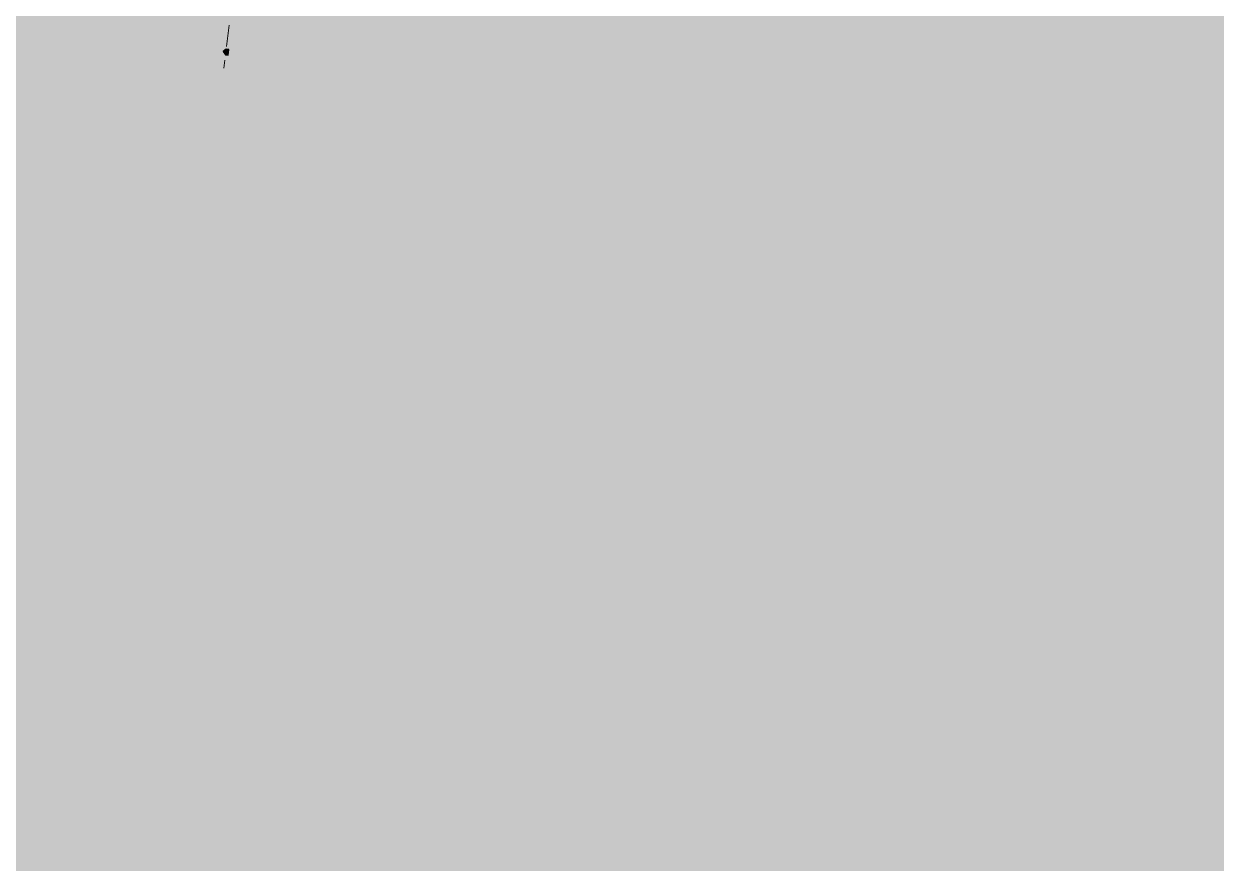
# Model space of a CAD drawing. Header units: metres. Extents: x -4 to 509425, y 7549 to 4732445.
# Drawn here: x 476053.795 to 476057.508, y 4719723.81 to 4719726.423 of the extents above; entities that cross this region are included whole.
import ezdxf

# ---------------------------------------------------------------- set-up
doc = ezdxf.new("R2010")
doc.units = ezdxf.units.M
doc.header["$LTSCALE"] = 0.01
doc.header["$MEASUREMENT"] = 0
doc.layers.get('0').update_dxf_attribs({"lineweight": 0})
doc.layers.add('_SUBESTACIÓN', color=1, linetype='Continuous')
doc.layers.add('SUBESTACION LA VID', color=253, linetype='Continuous')

# ---------------------------------------------------------------- blocks, each defined once
blk = doc.blocks.new('A$Cfff6051d')
at = {"layer": 'SUBESTACION LA VID', "transparency": 33554687}
h = blk.add_hatch(color=256, dxfattribs=at)
h.dxf.hatch_style = 2
h.paths.add_polyline_path([(476054.4323, 4719726.3339), (476054.4333, 4719726.3423), (476054.4249, 4719726.3433), (476054.4155, 4719726.336), (476054.4228, 4719726.3265), (476054.4312, 4719726.3255)])
h = blk.add_hatch(color=256, dxfattribs=at)
h.dxf.hatch_style = 2
h.paths.add_polyline_path([(476054.4323, 4719726.3339), (476054.4333, 4719726.3423), (476054.4249, 4719726.3433), (476054.4155, 4719726.336), (476054.4228, 4719726.3265), (476054.4312, 4719726.3255)])
at = {"layer": 'SUBESTACION LA VID', "lineweight": 15}
for p, q in [((476054.4344, 4719726.4189), (476054.426, 4719726.3517)), ((476054.4344, 4719726.4189), (476054.426, 4719726.3517)), ((476054.4291, 4719726.3769), (476054.4344, 4719726.4189)), ((476054.4291, 4719726.3769), (476054.4344, 4719726.4189)), ((476054.4291, 4719726.3769), (476054.4344, 4719726.4189)), ((476054.4291, 4719726.3769), (476054.4344, 4719726.4189)), ((476054.4207, 4719726.3097), (476054.4175, 4719726.2845)), ((476054.4207, 4719726.3097), (476054.4175, 4719726.2845))]:
    blk.add_line(p, q, dxfattribs=at)
at = {"layer": 'SUBESTACION LA VID'}
blk.add_lwpolyline([(476054.4323, 4719726.3339), (476054.4333, 4719726.3423), (476054.4249, 4719726.3433), (476054.4155, 4719726.336), (476054.4228, 4719726.3265), (476054.4312, 4719726.3255)], close=True, dxfattribs=at)
blk.add_lwpolyline([(476054.4323, 4719726.3339), (476054.4333, 4719726.3423), (476054.4249, 4719726.3433), (476054.4155, 4719726.336), (476054.4228, 4719726.3265), (476054.4312, 4719726.3255)], close=True, dxfattribs=at)
at = {"layer": 'SUBESTACION LA VID', "lineweight": 0}
blk.add_lwpolyline([(476054.4323, 4719726.3339), (476054.4333, 4719726.3423), (476054.4249, 4719726.3433), (476054.4155, 4719726.336), (476054.4228, 4719726.3265), (476054.4312, 4719726.3255)], close=True, dxfattribs=at)
blk.add_lwpolyline([(476054.4323, 4719726.3339), (476054.4333, 4719726.3423), (476054.4249, 4719726.3433), (476054.4155, 4719726.336), (476054.4228, 4719726.3265), (476054.4312, 4719726.3255)], close=True, dxfattribs=at)

msp = doc.modelspace()

# ---------------------------------------------------------------- hatches: boundary and pattern name
at = {"layer": '_SUBESTACIÓN', "transparency": 33554559}
h = msp.add_hatch(color=1, dxfattribs=at)
h.dxf.hatch_style = 1
h.paths.add_polyline_path([(475968.6399, 4719805.825), (476089.9386, 4719790.615), (476078.1686, 4719696.74), (475956.8686, 4719711.9502)])

# ---------------------------------------------------------------- block references
at = {"linetype": 'Continuous'}
msp.add_blockref('A$Cfff6051d', (0, 0), dxfattribs=at)

doc.saveas('drawing.dxf')
